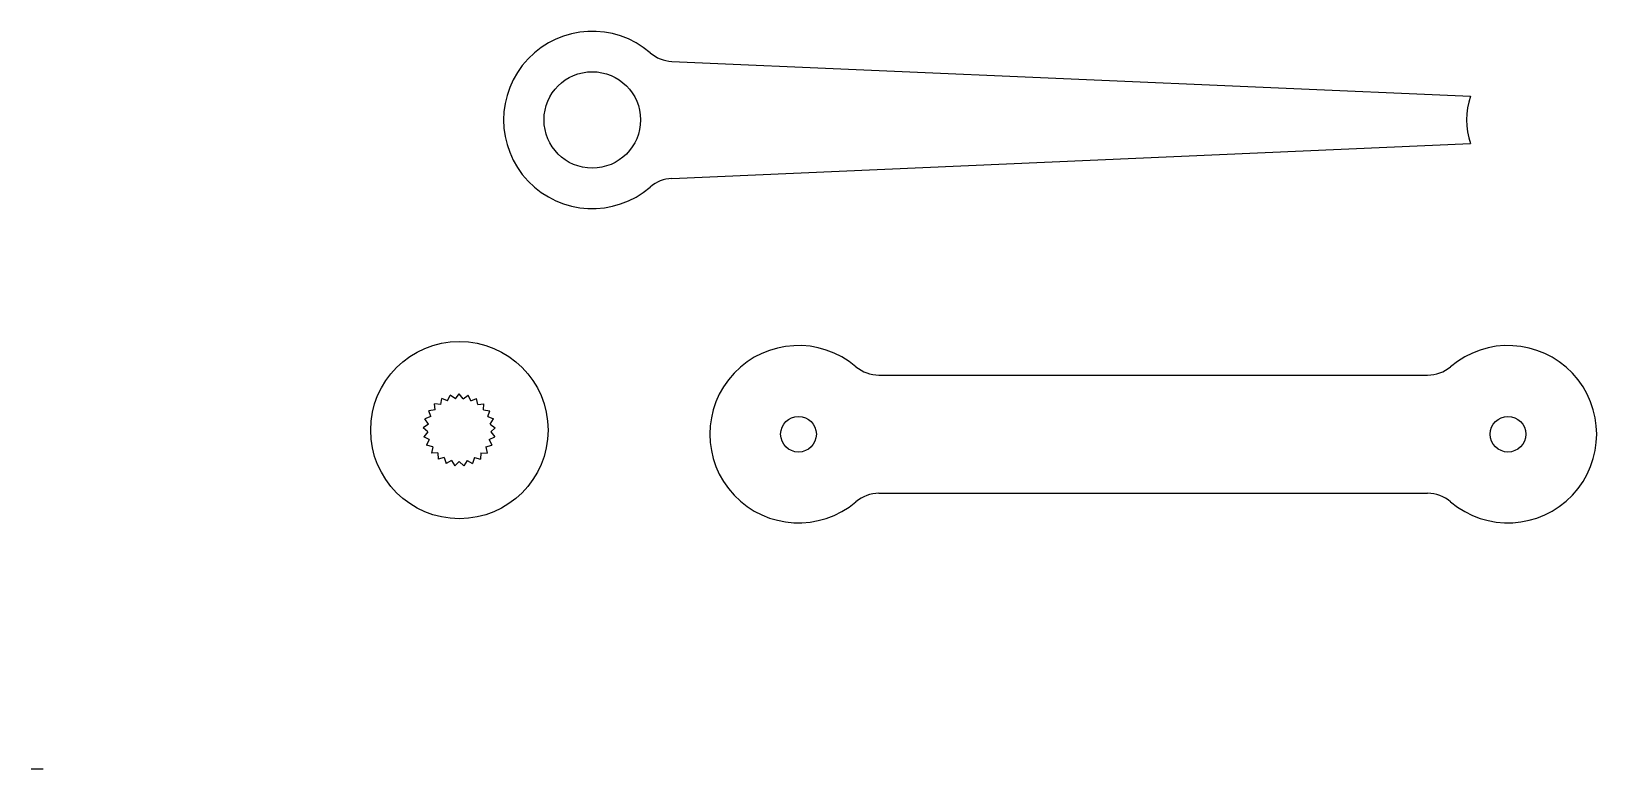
# Model space of a CAD drawing. Header units: millimetres. Extents: x 0 to 132, y 0 to 62.
import ezdxf

# ---------------------------------------------------------------- set-up
doc = ezdxf.new("R2010")
doc.units = ezdxf.units.MM
doc.header["$MEASUREMENT"] = 0

msp = doc.modelspace()

# ---------------------------------------------------------------- linework, layer by layer
for p, q in [((54.17, 59.84), (121.72, 56.89)), ((54.17, 49.94), (121.72, 52.89)), ((71.68, 33.3), (118.08, 33.3)), ((71.68, 23.3), (118.08, 23.3))]:
    msp.add_line(p, q)
at = {"color": 7, "linetype": 'Continuous'}
for p, q in [((34.14, 30.35), (34.1, 30.88)), ((34.63, 30.81), (34.1, 30.88)), ((34.63, 30.81), (34.72, 31.33)), ((35.21, 31.13), (34.72, 31.33)), ((35.21, 31.13), (35.43, 31.61)), ((35.86, 31.3), (35.43, 31.61)), ((35.86, 31.3), (36.19, 31.71)), ((36.53, 31.3), (36.19, 31.71)), ((36.53, 31.3), (36.95, 31.61)), ((37.17, 31.13), (36.95, 31.61)), ((37.17, 31.13), (37.66, 31.33)), ((37.76, 30.81), (37.66, 31.33)), ((37.76, 30.81), (38.28, 30.88)), ((38.24, 30.35), (38.28, 30.88)), ((33.58, 29.16), (33.15, 28.85)), ((33.79, 29.79), (33.29, 29.6)), ((33.58, 29.16), (33.29, 29.6)), ((34.14, 30.35), (33.62, 30.29)), ((33.79, 29.79), (33.62, 30.29)), ((38.24, 30.35), (38.77, 30.29)), ((38.6, 29.79), (38.77, 30.29)), ((38.6, 29.79), (39.09, 29.6)), ((38.81, 29.16), (39.09, 29.6)), ((38.81, 29.16), (39.24, 28.85)), ((33.54, 28.49), (33.15, 28.85)), ((33.54, 28.49), (33.2, 28.09)), ((33.66, 27.84), (33.2, 28.09)), ((33.66, 27.84), (33.43, 27.36)), ((38.72, 27.84), (39.19, 28.09)), ((38.72, 27.84), (38.95, 27.36)), ((38.85, 28.49), (39.24, 28.85)), ((38.85, 28.49), (39.19, 28.09)), ((33.95, 27.23), (33.43, 27.36)), ((33.95, 27.23), (33.84, 26.71)), ((34.37, 26.72), (33.84, 26.71)), ((34.37, 26.72), (34.4, 26.19)), ((38.01, 26.72), (37.99, 26.19)), ((38.01, 26.72), (38.54, 26.71)), ((38.44, 27.23), (38.95, 27.36)), ((38.44, 27.23), (38.54, 26.71)), ((34.91, 26.33), (34.4, 26.19)), ((34.91, 26.33), (35.07, 25.82)), ((35.53, 26.08), (35.07, 25.82)), ((35.53, 26.08), (35.81, 25.63)), ((36.19, 26), (35.81, 25.63)), ((36.19, 26), (36.57, 25.63)), ((36.85, 26.08), (36.57, 25.63)), ((36.85, 26.08), (37.32, 25.82)), ((37.47, 26.33), (37.32, 25.82)), ((37.47, 26.33), (37.99, 26.19))]:
    msp.add_line(p, q, dxfattribs=at)
for centre, radius in [((47.44, 54.89), 4.08), ((36.2, 28.65), 7.5), ((64.88, 28.3), 1.51), ((124.88, 28.3), 1.51)]:
    msp.add_circle(centre, radius)
for centre, radius, start, end in [((47.44, 54.89), 7.5, 49.1904, 310.8096), ((54.3, 62.84), 3, 229.1904, 267.4992), ((127.44, 54.89), 6.06, 160.7292, 199.2708), ((54.3, 46.94), 3, 92.5008, 130.8096), ((64.88, 28.3), 7.5, 49.6324, 310.3676), ((124.88, 28.3), 7.5, 229.6324, 130.3676), ((71.68, 36.3), 3, 229.6324, 270), ((118.08, 36.3), 3, 270, 310.3676), ((71.68, 20.3), 3, 90, 130.3676), ((118.08, 20.3), 3, 49.6324, 90)]:
    msp.add_arc(centre, radius, start, end)
msp.add_open_spline([(0, 0), (0.33, 0), (0.67, 0), (1, 0)], degree=3)
msp.add_open_spline([(0, 0), (0.33, 0), (0.67, 0), (1, 0)], degree=3)

doc.saveas('drawing.dxf')
